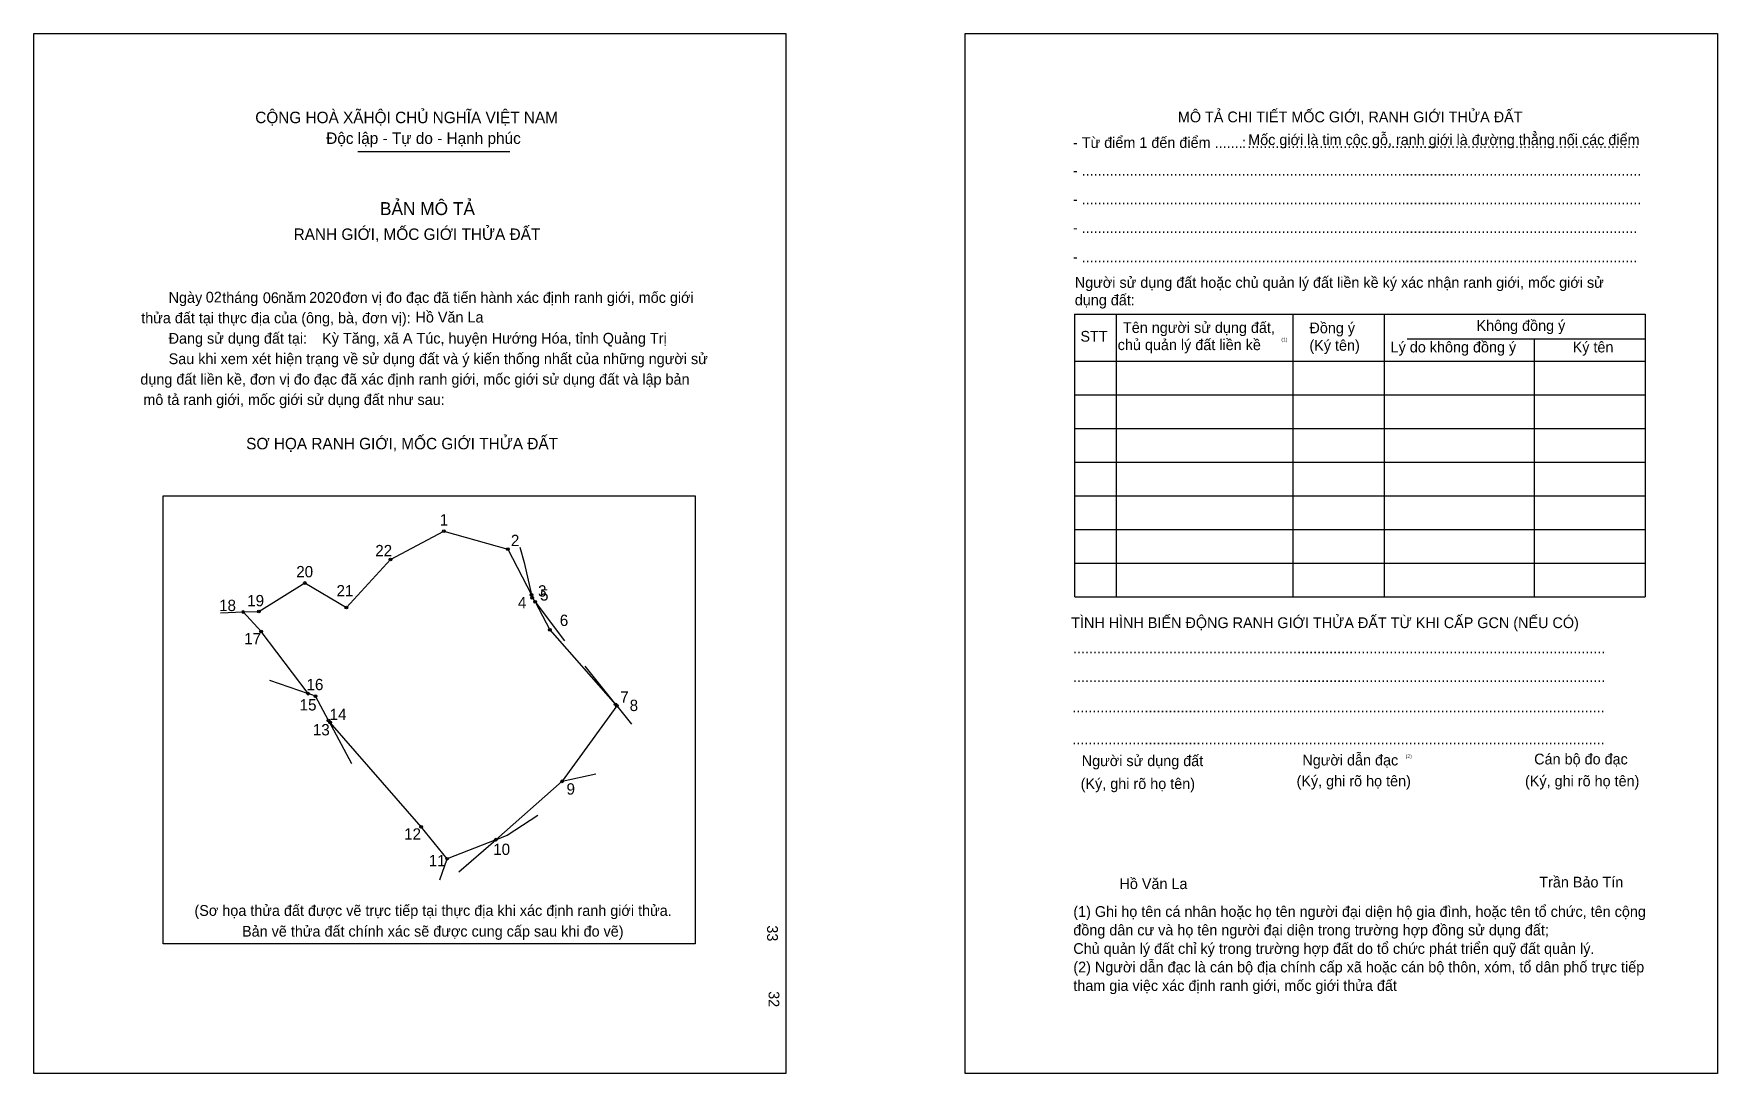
# Model space of a CAD drawing. Extents: x 549111 to 549620, y 1823080 to 1823395.
import ezdxf

# ---------------------------------------------------------------- set-up
doc = ezdxf.new("R2010")
doc.units = 0
for name, color, linetype in [('bmtKhungInTrang1', 7, 'Continuous'), ('bmtKhungInTrang2', 7, 'Continuous'), ('bmtNoiDung', 7, 'Continuous'), ('bmtTemplate', 7, 'Continuous'), ('CanhThua', 7, 'Continuous'), ('MocDinhThua', 7, 'Continuous'), ('RauThua', 7, 'Continuous'), ('SoHieuDinhThua', 7, 'Continuous')]:
    doc.layers.add(name, color=color, linetype=linetype)

msp = doc.modelspace()

# ---------------------------------------------------------------- linework, layer by layer
at = {"layer": 'bmtKhungInTrang1'}
msp.add_lwpolyline([(549110.96, 1823394.92), (549338.45, 1823394.92), (549338.45, 1823080.27), (549110.96, 1823080.27)], close=True, dxfattribs=at)
at = {"layer": 'bmtKhungInTrang2'}
msp.add_lwpolyline([(549392.7, 1823394.92), (549620.2, 1823394.92), (549620.2, 1823080.27), (549392.7, 1823080.27)], close=True, dxfattribs=at)
at = {"layer": 'bmtTemplate'}
for p, q in [((549208.99, 1823359.26), (549255, 1823359.26)), ((549438.34, 1823310.06), (549438.34, 1823224.52)), ((549491.85, 1823310.06), (549491.85, 1823224.52)), ((549519.39, 1823310.16), (549519.39, 1823224.52)), ((549598.41, 1823310.06), (549598.41, 1823224.52)), ((549526.37, 1823302.52), (549598.41, 1823302.52)), ((549425.86, 1823295.8), (549598.41, 1823295.8)), ((549425.86, 1823285.62), (549598.41, 1823285.62)), ((549425.86, 1823275.43), (549598.41, 1823275.43)), ((549425.86, 1823265.25), (549598.41, 1823265.25)), ((549425.86, 1823255.07), (549598.41, 1823255.07)), ((549425.86, 1823244.88), (549598.41, 1823244.88)), ((549425.86, 1823234.7), (549598.41, 1823234.7)), ((549425.86, 1823224.52), (549598.41, 1823224.52))]:
    msp.add_line(p, q, dxfattribs=at)
for points in [[(549425.75, 1823310.06), (549598.41, 1823310.06)], [(549425.75, 1823310.06), (549425.75, 1823224.52)], [(549564.83, 1823302.42), (549564.83, 1823224.52)]]:
    msp.add_lwpolyline(points, dxfattribs=at)
msp.add_lwpolyline([(549150.09, 1823119.46), (549150.09, 1823255.06), (549311.07, 1823255.06), (549311.07, 1823119.46)], close=True, dxfattribs=at)
at = {"layer": 'CanhThua'}
for p, q in [((549218.91, 1823235.76), (549235.03, 1823244.38)), ((549235.03, 1823244.38), (549254.34, 1823238.89)), ((549254.34, 1823238.89), (549261.53, 1823225.1)), ((549205.53, 1823221.25), (549218.91, 1823235.76)), ((549179.09, 1823220.05), (549192.96, 1823228.67)), ((549192.96, 1823228.67), (549205.53, 1823221.25)), ((549261.53, 1823225.1), (549261.74, 1823224.17)), ((549261.74, 1823224.17), (549262.62, 1823223)), ((549262.62, 1823223), (549267.08, 1823214.46)), ((549174.34, 1823219.9), (549179.09, 1823220.05)), ((549179.8, 1823214.01), (549174.34, 1823219.9)), ((549194.01, 1823195.18), (549179.8, 1823214.01)), ((549267.08, 1823214.46), (549286.96, 1823191.94)), ((549196.21, 1823194.4), (549194.01, 1823195.18)), ((549200.14, 1823187.06), (549196.21, 1823194.4)), ((549287.32, 1823191.49), (549270.82, 1823168.65)), ((549286.96, 1823191.94), (549287.32, 1823191.49)), ((549200.62, 1823186.42), (549200.14, 1823187.06)), ((549228.15, 1823154.91), (549200.62, 1823186.42)), ((549270.82, 1823168.65), (549250.72, 1823150.99)), ((549236.03, 1823145.23), (549228.15, 1823154.91)), ((549250.72, 1823150.99), (549236.03, 1823145.23))]:
    msp.add_line(p, q, dxfattribs=at)
at = {"layer": 'MocDinhThua'}
for centre in [(549235.03, 1823244.38), (549254.34, 1823238.89), (549218.91, 1823235.76), (549192.96, 1823228.67), (549205.53, 1823221.25), (549261.53, 1823225.1), (549261.74, 1823224.17), (549262.62, 1823223), (549174.34, 1823219.9), (549179.09, 1823220.05), (549179.8, 1823214.01), (549267.08, 1823214.46), (549194.01, 1823195.18), (549196.21, 1823194.4), (549286.96, 1823191.94), (549287.32, 1823191.49), (549200.14, 1823187.06), (549200.62, 1823186.42), (549270.82, 1823168.65), (549228.15, 1823154.91), (549250.72, 1823150.99), (549236.03, 1823145.23)]:
    msp.add_circle(centre, 0.411, dxfattribs=at)
at = {"layer": 'RauThua'}
for p, q in [((549258.01, 1823239.47), (549259.3, 1823234.92)), ((549259.3, 1823234.92), (549261.53, 1823225.1)), ((549262.62, 1823223), (549271.54, 1823211.18)), ((549167.51, 1823219.68), (549174.34, 1823219.9)), ((549277.69, 1823203.48), (549286.96, 1823191.94)), ((549182.31, 1823199.3), (549194.01, 1823195.18)), ((549286.96, 1823191.94), (549287.34, 1823191.51)), ((549286.96, 1823191.94), (549287.34, 1823191.51)), ((549287.32, 1823191.49), (549287.34, 1823191.51)), ((549287.32, 1823191.49), (549287.34, 1823191.51)), ((549287.32, 1823191.49), (549291.77, 1823185.95)), ((549200.14, 1823187.06), (549207.12, 1823174.01)), ((549270.82, 1823168.65), (549280.94, 1823170.96)), ((549254.13, 1823152.33), (549263.48, 1823158.4)), ((549239.6, 1823141.22), (549250.72, 1823150.99)), ((549250.72, 1823150.99), (549254.13, 1823152.33)), ((549233.81, 1823138.79), (549236.03, 1823145.23)), ((549233.81, 1823138.79), (549236.03, 1823145.23))]:
    msp.add_line(p, q, dxfattribs=at)

# ---------------------------------------------------------------- texts
at = {"layer": 'bmtNoiDung'}
for s, p in [('02', (549163.01, 1823313.56)), ('06', (549180.28, 1823313.38)), ('2020', (549194.28, 1823313.45)), ('Hồ Văn La', (549226.44, 1823307.51)), ('Kỳ Tăng, xã A Túc, huyện Hướng Hóa, tỉnh Quảng Trị', (549198.2, 1823301.11)), ('Hồ Văn La', (549439.37, 1823136.04))]:
    msp.add_text(s, height=3.255, dxfattribs=at).set_placement(p)
for s, p in [('33', (549332.79, 1823125.06)), ('32', (549333.25, 1823105.14))]:
    msp.add_text(s, height=3.255, rotation=270, dxfattribs=at).set_placement(p)
at = {"layer": 'bmtTemplate'}
for s, height, p in [('CỘNG HOÀ XÃHỘI CHỦ NGHĨA VIỆT NAM', 3.472, (549177.97, 1823367.83)), ('MÔ TẢ CHI TIẾT MỐC GIỚI, RANH GIỚI THỬA ĐẤT', 3.2538, (549457.03, 1823368.1)), ('Độc lập - Tự do - Hạnh phúc', 3.472, (549199.44, 1823361.55)), ('- Từ điểm 1 đến điểm .......', 3.2538, (549425.31, 1823360.34)), ('Mốc giới là tim cộc gỗ, ranh giới là đường thẳng nối các điểm', 3.2538, (549478.3, 1823361.2)), (':', 3.25, (549476.43, 1823360.34)), ('..................................................................................................', 3.2538, (549478.03, 1823360.34)), ('- ............................................................................................................................................', 3.2538, (549425.31, 1823351.91)), ('BẢN MÔ TẢ', 3.906, (549215.69, 1823340.03)), ('- ............................................................................................................................................', 3.2538, (549425.31, 1823343.25)), ('RANH GIỚI, MỐC GIỚI THỬA ĐẤT', 3.472, (549189.58, 1823332.49)), ('- ...........................................................................................................................................', 3.2538, (549425.31, 1823334.6)), ('- ...........................................................................................................................................', 3.2538, (549425.31, 1823325.74)), ('Người sử dụng đất hoặc chủ quản lý đất liền kề ký xác nhận ranh giới, mốc giới sử', 3.2538, (549425.86, 1823318)), ('Ngày     tháng     năm         đơn vị đo đạc đã tiến hành xác định ranh giới, mốc giới ', 3.255, (549151.78, 1823313.45)), ('dụng đất:', 3.254, (549425.86, 1823312.7)), ('thửa đất tại thực địa của (ông, bà, đơn vị):', 3.255, (549143.48, 1823307.27)), ('Tên người sử dụng đất,', 3.2538, (549440.44, 1823304.35)), ('Đồng ý', 3.254, (549496.83, 1823304.25)), ('Không đồng ý', 3.2538, (549547.36, 1823304.97)), ('Đang sử dụng đất tại:', 3.255, (549151.78, 1823301.09)), ('STT', 3.254, (549427.56, 1823301.71)), ('chủ quản lý đất liền kề', 3.2538, (549438.84, 1823299.15)), ('(1)', 1.085, (549488.33, 1823301.82)), ('Sau khi xem xét hiện trạng về sử dụng đất và ý kiến thống nhất của những người sử ', 3.255, (549151.78, 1823294.91)), ('(Ký tên)', 3.254, (549496.83, 1823298.96)), ('Lý do không đồng ý', 3.2538, (549521.38, 1823298.45)), ('Ký tên', 3.254, (549576.44, 1823298.45)), ('dụng đất liền kề, đơn vị đo đạc đã xác định ranh giới, mốc giới sử dụng đất và lập bản', 3.255, (549143.23, 1823288.72)), ('mô tả ranh giới, mốc giới sử dụng đất như sau:', 3.255, (549144.13, 1823282.54)), ('SƠ HỌA RANH GIỚI, MỐC GIỚI THỬA ĐẤT', 3.472, (549175.23, 1823269.12)), ('TÌNH HÌNH BIẾN ĐỘNG RANH GIỚI THỬA ĐẤT TỪ KHI CẤP GCN (NẾU CÓ)', 3.2538, (549424.76, 1823215.02)), ('.....................................................................................................................................', 3.25868, (549425.31, 1823207.36)), ('.....................................................................................................................................', 3.25868, (549425.31, 1823198.71)), ('.....................................................................................................................................', 3.25868, (549425.14, 1823189.54)), ('.....................................................................................................................................', 3.25868, (549425.14, 1823179.87)), ('Người sử dụng đất', 3.2538, (549427.96, 1823173.25)), ('Người dẫn đạc', 3.2538, (549494.7, 1823173.45)), ('(2)', 1.085, (549525.95, 1823175.7)), ('Cán bộ đo đạc', 3.2538, (549564.8, 1823173.76)), ('(Ký, ghi rõ họ tên)', 3.2538, (549492.93, 1823167.14)), ('(Ký, ghi rõ họ tên)', 3.2538, (549562.03, 1823167.14)), ('(Ký, ghi rõ họ tên)', 3.2538, (549427.63, 1823166.32)), ('Trần Bảo Tín', 3.2538, (549566.35, 1823136.52)), ('(Sơ họa thửa đất được vẽ trực tiếp tại thực địa khi xác định ranh giới thửa.', 3.255, (549159.59, 1823127.93)), ('(1) Ghi họ tên cá nhân hoặc họ tên người đại diện hộ gia đình, hoặc tên tổ chức, tên cộng', 3.2538, (549425.41, 1823127.62)), ('Bản vẽ thửa đất chính xác sẽ được cung cấp sau khi đo vẽ)', 3.255, (549173.98, 1823121.64)), ('đồng dân cư và họ tên người đại diện trong trường hợp đồng sử dụng đất;', 3.2538, (549425.41, 1823122.02)), ('Chủ quản lý đất chỉ ký trong trường hợp đất do tổ chức phát triển quỹ đất quản lý.', 3.2538, (549425.41, 1823116.42)), ('(2) Người dẫn đạc là cán bộ địa chính cấp xã hoặc cán bộ thôn, xóm, tổ dân phố trực tiếp', 3.2538, (549425.41, 1823110.82)), ('tham gia việc xác định ranh giới, mốc giới thửa đất', 3.2538, (549425.41, 1823105.22))]:
    msp.add_text(s, height=height, dxfattribs=at).set_placement(p)
at = {"layer": 'SoHieuDinhThua'}
for s, height, p in [('1', 3.43, (549233.78, 1823246.07)), ('2', 3.43, (549255.3, 1823239.83)), ('22', 3.426, (549214.28, 1823236.76)), ('20', 3.426, (549190.38, 1823230.39)), ('21', 3.426, (549202.56, 1823224.62)), ('3', 3.43, (549263.52, 1823224.56)), ('5', 3.43, (549264.12, 1823223.35)), ('18', 3.426, (549167.04, 1823220.17)), ('19', 3.426, (549175.55, 1823221.62)), ('4', 3.43, (549257.42, 1823221.02)), ('6', 3.43, (549270.09, 1823215.66)), ('17', 3.426, (549174.62, 1823210.1)), ('16', 3.426, (549193.48, 1823196.23)), ('7', 3.43, (549288.36, 1823192.43)), ('15', 3.426, (549191.41, 1823190.09)), ('14', 3.426, (549200.48, 1823187.2)), ('8', 3.43, (549291.23, 1823189.91)), ('13', 3.426, (549195.41, 1823182.55)), ('9', 3.43, (549272.13, 1823164.63)), ('12', 3.426, (549223, 1823150.99)), ('10', 3.426, (549249.96, 1823146.36)), ('11', 3.426, (549230.44, 1823142.92))]:
    msp.add_text(s, height=height, dxfattribs=at).set_placement(p)

doc.saveas('drawing.dxf')
